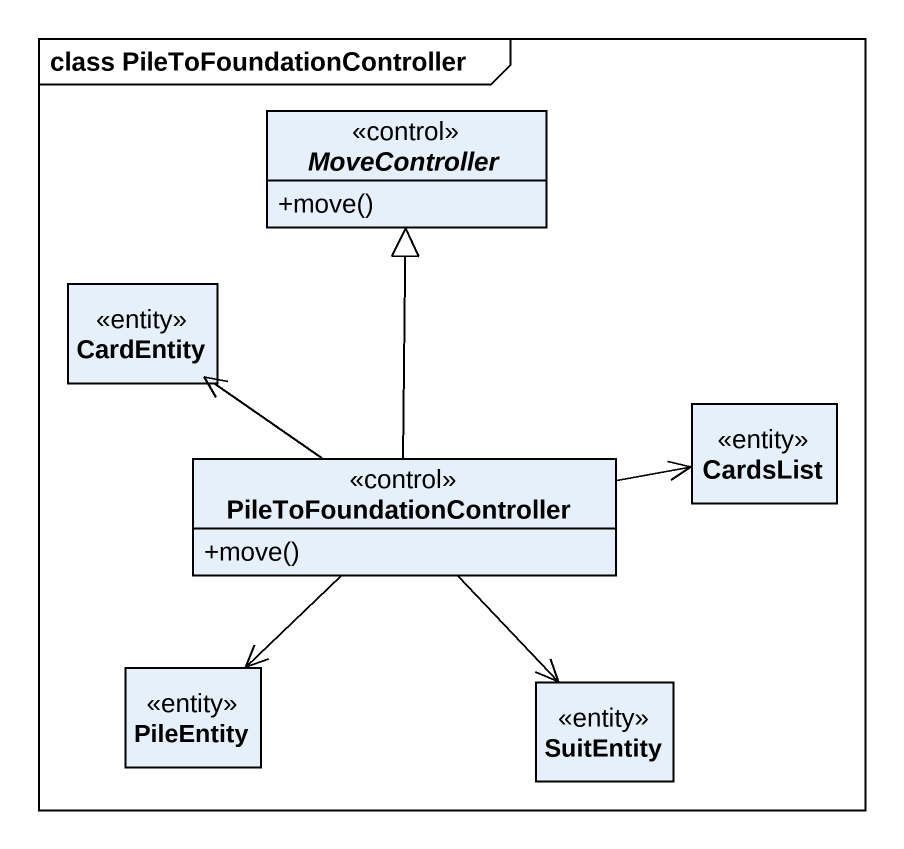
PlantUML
@startuml
mainframe class PileToFoundationController
hide circle
hide empty members
skinparam classAttributeIconSize 0
abstract class MoveController <<control>> {
  +move()
}
class CardEntity <<entity>>
class CardsList <<entity>>
class PileToFoundationController <<control>> {
  +move()
}
class PileEntity <<entity>>
class SuitEntity <<entity>>
PileToFoundationController -up-|> MoveController
PileToFoundationController -up-> CardEntity
PileToFoundationController -right-> CardsList
PileToFoundationController --> PileEntity
PileToFoundationController --> SuitEntity
@enduml
